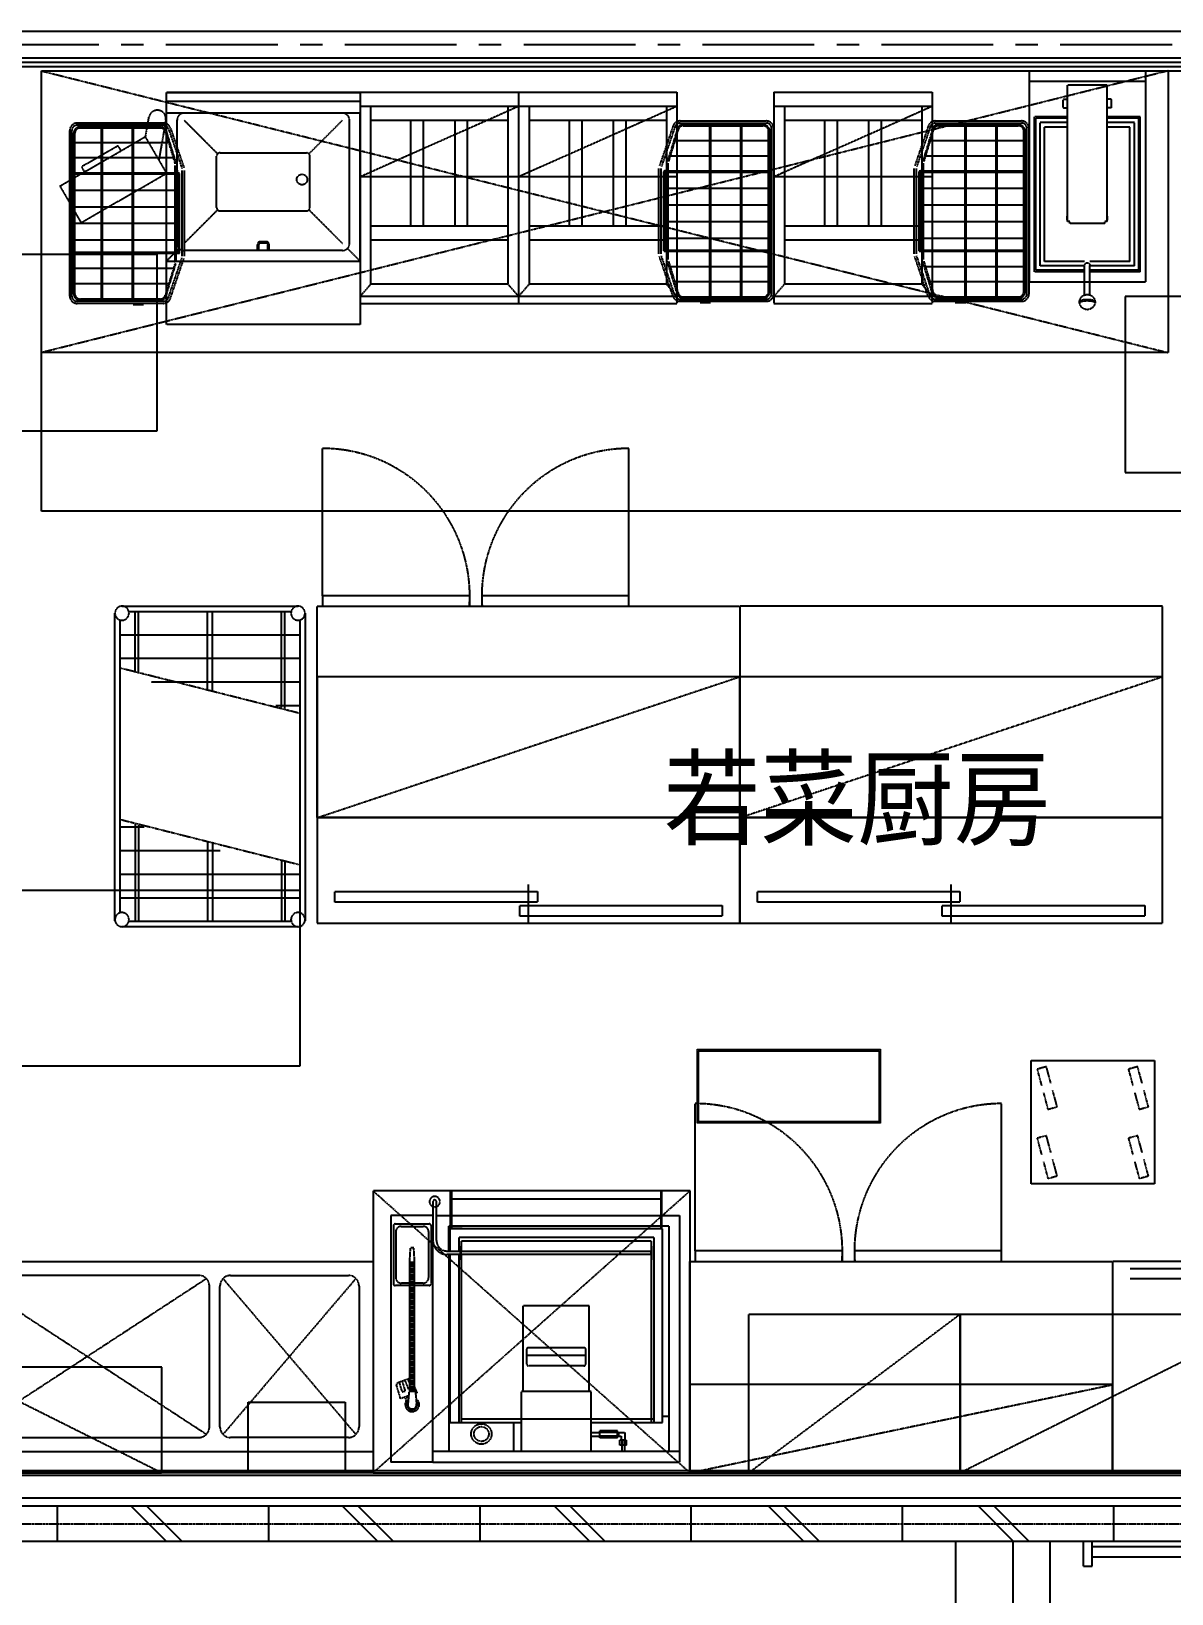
# Model space of a CAD drawing. Header units: millimetres. Extents: x 0 to 181737, y 0 to 59400.
# Drawn here: x 124812 to 128051, y 17376 to 21812 of the extents above; entities that cross this region are included whole.
import ezdxf
from ezdxf.enums import TextEntityAlignment as Align

# ---------------------------------------------------------------- set-up
doc = ezdxf.new("R2010")
doc.units = ezdxf.units.MM
doc.header["$LTSCALE"] = 0.2
for name, pattern in [('CENTER', [50.8, 31.75, -6.35, 6.35, -6.35]), ('HIDDEN', [9.525, 6.35, -3.175]), ('HIDDEN2', [0.1875, 0.125, -0.0625])]:
    doc.linetypes.add(name, pattern=pattern)
for name, color, linetype in [('A_室名', 8, 'Continuous'), ('A_建築', 8, 'Continuous'), ('A_建築（下図）', 8, 'Continuous'), ('A_建築（什器）', 8, 'Continuous'), ('A_建築（軽鉄下地）', 8, 'Continuous'), ('A_通り芯', 8, 'CENTER'), ('冷設', 8, 'HIDDEN')]:
    doc.layers.add(name, color=color, linetype=linetype)
doc.layers.add('A_通芯', color=8, linetype='CENTER', plot=False)
doc.styles.get("Standard").update_dxf_attribs({"font": 'simplex.shx', "width": 0.8, "bigfont": 'extfont2.shx'})

msp = doc.modelspace()

# ---------------------------------------------------------------- linework, layer by layer
at = {"layer": 'A_建築'}
for p, q in [((123745.57, 21725), (130820, 21725)), ((123758.07, 21712.5), (130807.5, 21712.5)), ((129547.5, 17725), (122182.5, 17725))]:
    msp.add_line(p, q, dxfattribs=at)
at = {"layer": 'A_建築', "linetype": 'Continuous', "lineweight": 0}
for points in [[(126702.5, 18922.18), (127223.5, 18922.18), (127223.5, 18712.18), (126702.5, 18712.18)], [(126705.5, 18919.18), (127220.5, 18919.18), (127220.5, 18715.18), (126705.5, 18715.18)], [(126707.5, 18917.18), (127218.5, 18917.18), (127218.5, 18717.18), (126707.5, 18717.18)]]:
    msp.add_lwpolyline(points, close=True, dxfattribs=at)
at = {"layer": 'A_建築（下図）', "color": 8, "linetype": 'Continuous'}
for p, q in [((128652, 17625), (120985.47, 17625)), ((124885.2, 17625), (124885.2, 17525)), ((125095.59, 17625), (125195.59, 17525)), ((125139.91, 17625), (125239.91, 17525)), ((125485.2, 17625), (125485.2, 17525)), ((125695.59, 17625), (125795.59, 17525)), ((125739.91, 17625), (125839.91, 17525)), ((126085.2, 17625), (126085.2, 17525)), ((126297.59, 17625), (126397.59, 17525)), ((126341.91, 17625), (126441.91, 17525)), ((126685.2, 17625), (126685.2, 17525)), ((126905.59, 17625), (127005.59, 17525)), ((126949.91, 17625), (127049.91, 17525)), ((127285.2, 17625), (127285.2, 17525)), ((127501.59, 17625), (127601.59, 17525)), ((127545.91, 17625), (127645.91, 17525)), ((127885.2, 17625), (127885.2, 17525)), ((125477.47, 17525), (120985.47, 17525)), ((128652, 17525), (121008, 17525)), ((128652, 17525), (123935.2, 17525)), ((127437, 15562), (127437, 17525)), ((127705, 15830), (127705, 17525)), ((127800, 17455), (127800, 17525)), ((127825, 17455), (127825, 17525)), ((127825, 17511), (128840, 17511)), ((127825, 17481), (128840, 17481)), ((127800, 17455), (127825, 17455))]:
    msp.add_line(p, q, dxfattribs=at)
at = {"layer": 'A_建築（下図）', "color": 8}
msp.add_line((127600, 15725), (127600, 17525), dxfattribs=at)
at = {"layer": 'A_建築（什器）', "color": 8, "linetype": 'HIDDEN2', "ltscale": 50}
for p, q in [((124574.21, 19374.18), (125574.21, 19374.18)), ((125574.21, 19374.18), (125574.21, 18874.18)), ((125574.21, 18874.18), (124574.21, 18874.18))]:
    msp.add_line(p, q, dxfattribs=at)
at = {"layer": 'A_建築（軽鉄下地）', "color": 8, "ltscale": 50}
for p, q in [((122977.5, 21812.5), (130907.5, 21812.5)), ((123052.5, 21737.5), (130832.5, 21737.5)), ((129560, 17712.5), (122182.5, 17712.5)), ((129625, 17647.5), (122182.5, 17647.5))]:
    msp.add_line(p, q, dxfattribs=at)
at = {"layer": 'A_通り芯', "color": 8, "ltscale": 50}
msp.add_line((122654.05, 21775), (131673.28, 21775), dxfattribs=at)
at = {"layer": 'A_通芯', "color": 8}
msp.add_lwpolyline([(106118.42, 17575), (161724.97, 17575)], dxfattribs=at)
at = {"layer": '冷設', "color": 8, "linetype": 'HIDDEN2', "ltscale": 50}
for p, q in [((124840.5, 21700), (128040.5, 21700)), ((124840.5, 20900), (124840.5, 21700)), ((128040.5, 21700), (124840.5, 20900)), ((124840.5, 21700), (128040.5, 20900)), ((124840.5, 20450), (124840.5, 21700)), ((124840.5, 21700), (128190.5, 21700)), ((127645.5, 21700), (127645.5, 21100)), ((127645.5, 21700), (127976, 21700)), ((127976, 21700), (127976, 21100)), ((128040.5, 21700), (128040.5, 20900)), ((127976, 21670), (127645.5, 21670)), ((127867, 21659.18), (127754.5, 21659.18)), ((127754.5, 21272.7), (127754.5, 21659.18)), ((127867, 21272.7), (127867, 21659.18)), ((125195.5, 21639), (125745.5, 21639)), ((125195.5, 20980), (125195.5, 21639)), ((125745.5, 21613.17), (125195.5, 21613.17)), ((125196.5, 21640), (125745.5, 21640)), ((125745.5, 21640), (126195.5, 21640)), ((125745.5, 21640), (125745.5, 21040)), ((125745.5, 21639), (125745.5, 20980)), ((126195.5, 21640), (126195.5, 21040)), ((126195.5, 21640), (126645.5, 21640)), ((126195.5, 21640), (126195.5, 21040)), ((126645.5, 21640), (126645.5, 21040)), ((126920.5, 21640), (127370.5, 21640)), ((126920.5, 21640), (126920.5, 21040)), ((127370.5, 21640), (127370.5, 21040)), ((127743.25, 21619.63), (127742, 21618.38)), ((127742, 21595.88), (127742, 21618.38)), ((127743.25, 21619.63), (127754.5, 21619.63)), ((127878.25, 21619.63), (127867, 21619.63)), ((127878.25, 21619.63), (127879.5, 21618.38)), ((127879.5, 21595.88), (127879.5, 21618.38)), ((125135.97, 21512.1), (125145.87, 21568.22)), ((125193.73, 21559.78), (125173.78, 21446.63)), ((125745.5, 21580), (125196.5, 21580)), ((125225.5, 21210), (125225.5, 21560)), ((125245.5, 21560), (125340.93, 21464.57)), ((125600.07, 21464.57), (125695.5, 21560)), ((125715.5, 21210), (125715.5, 21560)), ((125745.5, 21600), (126195.5, 21600)), ((125745.5, 21400), (126195.5, 21600)), ((125745.5, 21160), (125745.5, 21580)), ((125775.5, 21600), (125775.5, 21094)), ((125775.5, 21560), (126165.5, 21560)), ((125890.05, 21260), (125890.05, 21560)), ((125925.95, 21260), (125925.95, 21560)), ((126015.05, 21260), (126015.05, 21560)), ((126050.95, 21260), (126050.95, 21560)), ((126165.5, 21600), (126165.5, 21094)), ((126195.5, 21600), (126645.5, 21600)), ((126195.5, 21400), (126645.5, 21600)), ((126225.5, 21600), (126225.5, 21094)), ((126225.5, 21560), (126615.5, 21560)), ((126340.05, 21260), (126340.05, 21560)), ((126375.95, 21260), (126375.95, 21560)), ((126465.05, 21260), (126465.05, 21560)), ((126500.95, 21260), (126500.95, 21560)), ((126615.5, 21600), (126615.5, 21094)), ((126920.5, 21600), (127370.5, 21600)), ((126920.5, 21400), (127370.5, 21600)), ((126950.5, 21600), (126950.5, 21094)), ((126950.5, 21560), (127340.5, 21560)), ((127065.05, 21260), (127065.05, 21560)), ((127100.95, 21260), (127100.95, 21560)), ((127190.05, 21260), (127190.05, 21560)), ((127225.95, 21260), (127225.95, 21560)), ((127340.5, 21600), (127340.5, 21094)), ((127754.5, 21569.63), (127660.5, 21569.63)), ((127660.5, 21129.88), (127660.5, 21569.63)), ((127754.5, 21565.63), (127664.5, 21565.63)), ((127664.5, 21133.88), (127664.5, 21565.63)), ((127742, 21595.88), (127743.25, 21594.63)), ((127743.25, 21594.63), (127754.5, 21594.63)), ((127878.25, 21594.63), (127867, 21594.63)), ((127961, 21569.63), (127867, 21569.63)), ((127957, 21565.63), (127867, 21565.63)), ((127879.5, 21595.88), (127878.25, 21594.63)), ((127957, 21133.88), (127957, 21565.63)), ((127961, 21129.88), (127961, 21569.63)), ((124920.74, 21060.79), (124920.74, 21530.79)), ((124926.74, 21060.79), (124926.74, 21530.79)), ((124932.55, 21065.79), (124932.55, 21524.29)), ((124935.55, 21067.29), (124935.55, 21522.79)), ((125186.9, 21551.79), (124941.74, 21551.79)), ((125186.9, 21545.79), (124941.74, 21545.79)), ((125180.01, 21540.79), (124949.05, 21540.79)), ((125177.79, 21537.79), (124950.55, 21537.79)), ((125011.05, 21052.29), (125011.05, 21537.79)), ((125014.05, 21052.29), (125014.05, 21537.79)), ((125099.36, 21052.29), (125099.36, 21537.79)), ((125102.36, 21052.29), (125102.36, 21537.79)), ((125192.14, 21527.15), (125219.86, 21435.98)), ((125194.36, 21530.15), (125222.79, 21436.63)), ((125201.1, 21535.63), (125239.82, 21422.15)), ((125206.78, 21537.57), (125245.49, 21424.09)), ((126634.22, 21543.57), (126595.51, 21430.09)), ((126639.9, 21541.63), (126601.18, 21428.15)), ((126646.64, 21536.15), (126618.21, 21442.63)), ((126648.86, 21533.15), (126621.14, 21441.98)), ((126654.1, 21557.79), (126899.26, 21557.79)), ((126654.1, 21551.79), (126899.26, 21551.79)), ((126660.99, 21546.79), (126891.95, 21546.79)), ((126663.21, 21543.79), (126890.45, 21543.79)), ((126738.64, 21058.29), (126738.64, 21543.79)), ((126741.64, 21058.29), (126741.64, 21543.79)), ((126826.95, 21058.29), (126826.95, 21543.79)), ((126829.95, 21058.29), (126829.95, 21543.79)), ((126905.45, 21073.29), (126905.45, 21528.79)), ((126908.45, 21071.79), (126908.45, 21530.29)), ((126914.26, 21066.79), (126914.26, 21536.79)), ((126920.26, 21066.79), (126920.26, 21536.79)), ((127359.22, 21543.57), (127320.51, 21430.09)), ((127364.9, 21541.63), (127326.18, 21428.15)), ((127371.64, 21536.15), (127343.21, 21442.63)), ((127373.86, 21533.15), (127346.14, 21441.98)), ((127379.1, 21557.79), (127624.26, 21557.79)), ((127379.1, 21551.79), (127624.26, 21551.79)), ((127385.99, 21546.79), (127616.95, 21546.79)), ((127388.21, 21543.79), (127615.45, 21543.79)), ((127463.64, 21058.29), (127463.64, 21543.79)), ((127466.64, 21058.29), (127466.64, 21543.79)), ((127551.95, 21058.29), (127551.95, 21543.79)), ((127554.95, 21058.29), (127554.95, 21543.79)), ((127630.45, 21073.29), (127630.45, 21528.79)), ((127633.45, 21071.79), (127633.45, 21530.29)), ((127639.26, 21066.79), (127639.26, 21536.79)), ((127645.26, 21066.79), (127645.26, 21536.79)), ((127754.5, 21553.13), (127677, 21553.13)), ((127677, 21146.38), (127677, 21553.13)), ((127754.5, 21540.63), (127689.5, 21540.63)), ((127689.5, 21158.88), (127689.5, 21540.63)), ((127944.5, 21553.13), (127867, 21553.13)), ((127932, 21540.63), (127867, 21540.63)), ((127932, 21158.88), (127932, 21540.63)), ((127944.5, 21146.38), (127944.5, 21553.13)), ((124893.01, 21372.93), (125135.5, 21512.93)), ((125204.75, 21495.99), (124932.55, 21495.99)), ((124958.03, 21430.32), (125053.29, 21485.32)), ((125060.12, 21483.49), (125066.22, 21472.93)), ((125135.5, 21512.93), (125195.5, 21409)), ((126636.25, 21501.99), (126908.45, 21501.99)), ((127361.25, 21501.99), (127633.45, 21501.99)), ((125217.88, 21452.79), (124932.55, 21452.79)), ((125220.51, 21158.46), (125220.51, 21431.61)), ((125223.51, 21158.24), (125223.51, 21431.84)), ((125338, 21312.5), (125338, 21457.5)), ((125348, 21467.5), (125593, 21467.5)), ((125603, 21312.5), (125603, 21457.5)), ((126617.49, 21164.24), (126617.49, 21437.84)), ((126620.49, 21164.46), (126620.49, 21437.61)), ((126623.12, 21458.79), (126908.45, 21458.79)), ((127342.49, 21164.24), (127342.49, 21437.84)), ((127345.49, 21164.46), (127345.49, 21437.61)), ((127348.12, 21458.79), (127633.45, 21458.79)), ((125220.51, 21409.79), (124932.55, 21409.79)), ((125220.51, 21406.79), (124932.55, 21406.79)), ((124953.01, 21269), (125195.5, 21409)), ((124956.19, 21423.49), (124962.29, 21412.93)), ((125231.36, 21409.79), (125223.51, 21409.79)), ((125231.36, 21406.79), (125223.51, 21406.79)), ((125232.86, 21396.09), (125223.51, 21396.09)), ((125226.5, 21360.73), (125226.5, 21419.27)), ((125226.5, 21354.73), (125226.5, 21413.27)), ((125229.86, 21184.79), (125229.86, 21406.79)), ((125232.86, 21183.29), (125232.86, 21408.29)), ((125240.62, 21174.27), (125240.62, 21417.3)), ((125246.62, 21174.27), (125246.62, 21417.3)), ((125745.5, 21400), (126195.5, 21400)), ((126195.5, 21400), (126645.5, 21400)), ((126594.38, 21180.27), (126594.38, 21423.3)), ((126600.38, 21180.27), (126600.38, 21423.3)), ((126608.14, 21189.29), (126608.14, 21414.29)), ((126608.14, 21402.09), (126617.49, 21402.09)), ((126609.64, 21415.79), (126617.49, 21415.79)), ((126609.64, 21412.79), (126617.49, 21412.79)), ((126611.14, 21190.79), (126611.14, 21412.79)), ((126614.5, 21360.73), (126614.5, 21419.27)), ((126620.49, 21415.79), (126908.45, 21415.79)), ((126620.49, 21412.79), (126908.45, 21412.79)), ((126920.5, 21400), (127370.5, 21400)), ((127319.38, 21180.27), (127319.38, 21423.3)), ((127325.38, 21180.27), (127325.38, 21423.3)), ((127333.14, 21189.29), (127333.14, 21414.29)), ((127333.14, 21402.09), (127342.49, 21402.09)), ((127334.64, 21415.79), (127342.49, 21415.79)), ((127334.64, 21412.79), (127342.49, 21412.79)), ((127336.14, 21190.79), (127336.14, 21412.79)), ((127339.5, 21360.73), (127339.5, 21419.27)), ((127345.49, 21415.79), (127633.45, 21415.79)), ((127345.49, 21412.79), (127633.45, 21412.79)), ((124893.01, 21372.93), (124953.01, 21269)), ((125220.51, 21360.69), (124932.55, 21360.69)), ((125232.86, 21360.69), (125223.51, 21360.69)), ((126608.14, 21366.69), (126617.49, 21366.69)), ((126620.49, 21366.69), (126908.45, 21366.69)), ((127333.14, 21366.69), (127342.49, 21366.69)), ((127345.49, 21366.69), (127633.45, 21366.69)), ((125220.51, 21313.49), (124932.55, 21313.49)), ((125232.86, 21325.29), (125223.51, 21325.29)), ((125245.5, 21210), (125340.93, 21305.43)), ((125348, 21302.5), (125593, 21302.5)), ((125600.07, 21305.43), (125695.5, 21210)), ((126608.14, 21331.29), (126617.49, 21331.29)), ((126608.14, 21295.89), (126617.49, 21295.89)), ((126620.49, 21319.49), (126908.45, 21319.49)), ((127333.14, 21331.29), (127342.49, 21331.29)), ((127333.14, 21295.89), (127342.49, 21295.89)), ((127345.49, 21319.49), (127633.45, 21319.49)), ((125220.51, 21266.29), (124932.55, 21266.29)), ((125232.86, 21289.89), (125223.51, 21289.89)), ((125232.86, 21254.49), (125223.51, 21254.49)), ((125775.5, 21260), (126165.5, 21260)), ((126225.5, 21260), (126615.5, 21260)), ((126608.14, 21260.49), (126617.49, 21260.49)), ((126620.49, 21272.29), (126908.45, 21272.29)), ((126950.5, 21260), (127340.5, 21260)), ((127333.14, 21260.49), (127342.49, 21260.49)), ((127345.49, 21272.29), (127633.45, 21272.29)), ((127753.25, 21277.13), (127753.25, 21287.13)), ((127753.25, 21277.13), (127754.5, 21275.88)), ((127760.75, 21272.7), (127754.5, 21272.7)), ((127760.75, 21266.45), (127760.75, 21272.7)), ((127860.75, 21266.45), (127760.75, 21266.45)), ((127867, 21272.7), (127860.75, 21272.7)), ((127860.75, 21266.45), (127860.75, 21272.7)), ((127868.25, 21277.13), (127867, 21275.88)), ((127868.25, 21277.13), (127868.25, 21287.13)), ((125220.51, 21219.09), (124932.55, 21219.09)), ((125232.86, 21219.09), (125223.51, 21219.09)), ((125454, 21190), (125454, 21207)), ((125458, 21190), (125458, 21207)), ((125479, 21215), (125462, 21215)), ((125479, 21211), (125462, 21211)), ((125483, 21190), (125483, 21207)), ((125487, 21190), (125487, 21207)), ((125775.5, 21220), (126165.5, 21220)), ((126225.5, 21220), (126615.5, 21220)), ((126608.14, 21225.09), (126617.49, 21225.09)), ((126620.49, 21225.09), (126908.45, 21225.09)), ((126950.5, 21220), (127340.5, 21220)), ((127333.14, 21225.09), (127342.49, 21225.09)), ((127345.49, 21225.09), (127633.45, 21225.09)), ((125169.23, 21178.28), (124769.23, 21178.28)), ((125220.51, 21184.79), (124932.55, 21184.79)), ((125220.51, 21181.79), (124932.55, 21181.79)), ((125169.23, 20678.28), (125169.23, 21178.28)), ((125195.5, 21160), (125231.36, 21195.86)), ((125201.1, 21055.94), (125239.82, 21169.43)), ((125206.78, 21054.01), (125245.49, 21167.49)), ((125231.36, 21184.79), (125223.51, 21184.79)), ((125231.36, 21181.79), (125223.51, 21181.79)), ((125695.5, 21190), (125245.5, 21190)), ((125745.5, 21160), (125709.64, 21195.86)), ((126634.22, 21060.01), (126595.51, 21173.49)), ((126639.9, 21061.94), (126601.18, 21175.43)), ((126609.64, 21190.79), (126617.49, 21190.79)), ((126609.64, 21187.79), (126617.49, 21187.79)), ((126620.49, 21190.79), (126908.45, 21190.79)), ((126620.49, 21187.79), (126908.45, 21187.79)), ((127359.22, 21060.01), (127320.51, 21173.49)), ((127364.9, 21061.94), (127326.18, 21175.43)), ((127334.64, 21190.79), (127342.49, 21190.79)), ((127334.64, 21187.79), (127342.49, 21187.79)), ((127345.49, 21190.79), (127633.45, 21190.79)), ((127345.49, 21187.79), (127633.45, 21187.79)), ((125218.34, 21138.79), (124932.55, 21138.79)), ((125219.86, 21154.1), (125192.14, 21062.92)), ((125194.68, 21060.99), (125222.79, 21153.44)), ((125195.5, 21160), (125745.5, 21160)), ((126646.32, 21066.99), (126618.21, 21159.44)), ((126621.14, 21160.1), (126648.86, 21068.92)), ((126622.66, 21144.79), (126908.45, 21144.79)), ((127371.32, 21066.99), (127343.21, 21159.44)), ((127346.14, 21160.1), (127373.86, 21068.92)), ((127347.66, 21144.79), (127633.45, 21144.79)), ((127803.25, 21129.88), (127660.5, 21129.88)), ((127803.25, 21133.88), (127664.5, 21133.88)), ((127803.25, 21146.38), (127677, 21146.38)), ((127803.25, 21158.88), (127689.5, 21158.88)), ((127803.25, 21147.61), (127803.82, 21150.49)), ((127803.25, 21063.94), (127803.25, 21147.61)), ((127803.82, 21150.49), (127805.44, 21152.92)), ((127805.44, 21152.92), (127807.88, 21154.54)), ((127807.88, 21154.54), (127810.75, 21155.11)), ((127810.75, 21155.11), (127813.61, 21154.54)), ((127813.61, 21154.54), (127816.05, 21152.92)), ((127816.05, 21152.92), (127817.67, 21150.49)), ((127817.67, 21150.49), (127818.25, 21147.61)), ((127932, 21158.88), (127818.25, 21158.88)), ((127818.25, 21063.94), (127818.25, 21147.61)), ((127944.5, 21146.38), (127818.25, 21146.38)), ((127957, 21133.88), (127818.25, 21133.88)), ((127961, 21129.88), (127818.25, 21129.88)), ((125205.2, 21095.59), (124932.55, 21095.59)), ((125775.5, 21094), (125745.5, 21060)), ((126165.5, 21094), (125775.5, 21094)), ((126165.5, 21094), (126195.5, 21060)), ((126225.5, 21094), (126195.5, 21060)), ((126615.5, 21094), (126225.5, 21094)), ((126615.5, 21094), (126645.5, 21060)), ((126635.8, 21101.59), (126908.45, 21101.59)), ((126950.5, 21094), (126920.5, 21060)), ((127340.5, 21094), (126950.5, 21094)), ((127340.5, 21094), (127370.5, 21060)), ((127360.8, 21101.59), (127633.45, 21101.59)), ((127976, 21100), (127645.5, 21100)), ((127976, 21100), (127813.12, 21100)), ((125186.9, 21045.79), (124941.74, 21045.79)), ((125186.9, 21039.79), (124941.74, 21039.79)), ((125178.9, 21049.29), (124949.05, 21049.29)), ((125177.79, 21052.29), (124950.55, 21052.29)), ((125130, 21036), (125100, 21036)), ((125745.5, 21060), (126195.5, 21060)), ((125745.5, 21040), (126195.5, 21040)), ((126195.5, 21060), (126645.5, 21060)), ((126195.5, 21040), (126645.5, 21040)), ((126654.1, 21051.79), (126899.26, 21051.79)), ((126654.1, 21045.79), (126899.26, 21045.79)), ((126662.1, 21055.29), (126891.95, 21055.29)), ((126663.21, 21058.29), (126890.45, 21058.29)), ((126711, 21042), (126741, 21042)), ((126920.5, 21060), (127370.5, 21060)), ((126920.5, 21040), (127370.5, 21040)), ((127379.1, 21051.79), (127624.26, 21051.79)), ((127379.1, 21045.79), (127624.26, 21045.79)), ((127387.1, 21055.29), (127616.95, 21055.29)), ((127388.21, 21058.29), (127615.45, 21058.29)), ((127436, 21042), (127466, 21042)), ((127788.25, 21045.48), (127788.4, 21046.15)), ((127788.25, 21041.86), (127788.25, 21045.48)), ((127788.26, 21041.65), (127788.33, 21042.36)), ((127788.53, 21040.93), (127788.26, 21041.65)), ((127788.33, 21042.36), (127788.75, 21043.08)), ((127788.4, 21046.15), (127788.85, 21046.82)), ((127789.14, 21040.23), (127788.53, 21040.93)), ((127788.75, 21043.08), (127789.5, 21043.77)), ((127788.85, 21046.82), (127789.6, 21047.47)), ((127790.67, 21034.99), (127788.89, 21043.23)), ((127789.09, 21047.04), (127789.98, 21050.8)), ((127789.5, 21043.77), (127790.57, 21044.43)), ((127789.6, 21047.47), (127790.64, 21048.09)), ((127789.98, 21050.8), (127791.54, 21054.31)), ((127790.57, 21044.43), (127791.95, 21045.06)), ((127790.64, 21048.09), (127791.95, 21048.68)), ((127795.44, 21028.05), (127790.67, 21034.99)), ((127791.54, 21054.31), (127793.73, 21057.48)), ((127791.95, 21048.68), (127793.51, 21049.22)), ((127791.95, 21045.06), (127793.62, 21045.63)), ((127793.51, 21049.22), (127795.31, 21049.71)), ((127793.62, 21045.63), (127795.55, 21046.15)), ((127793.73, 21057.48), (127796.46, 21060.2)), ((127795.31, 21049.71), (127797.31, 21050.15)), ((127802.48, 21023.43), (127795.44, 21028.05)), ((127795.55, 21046.15), (127797.7, 21046.6)), ((127796.46, 21060.2), (127799.64, 21062.36)), ((127797.31, 21050.15), (127799.5, 21050.52)), ((127797.7, 21046.6), (127800.07, 21046.98)), ((127799.5, 21050.52), (127801.83, 21050.83)), ((127799.64, 21062.36), (127803.16, 21063.92)), ((127800.07, 21046.98), (127802.59, 21047.28)), ((127801.83, 21050.83), (127804.29, 21051.06)), ((127802.59, 21047.28), (127805.24, 21047.5)), ((127803.16, 21063.92), (127806.91, 21064.79)), ((127804.29, 21051.06), (127806.84, 21051.21)), ((127805.24, 21047.5), (127807.97, 21047.63)), ((127806.84, 21051.21), (127809.44, 21051.3)), ((127806.91, 21064.79), (127810.74, 21064.96)), ((127807.97, 21047.63), (127810.75, 21047.68)), ((127809.44, 21051.3), (127812.05, 21051.3)), ((127810.75, 21047.68), (127813.52, 21047.63)), ((127810.76, 21064.96), (127814.58, 21064.79)), ((127812.05, 21051.3), (127814.65, 21051.21)), ((127813.52, 21047.63), (127816.25, 21047.5)), ((127814.58, 21064.79), (127818.33, 21063.91)), ((127814.65, 21051.21), (127817.2, 21051.06)), ((127816.25, 21047.5), (127818.9, 21047.28)), ((127817.2, 21051.06), (127819.66, 21050.83)), ((127818.33, 21063.91), (127821.85, 21062.36)), ((127818.9, 21047.28), (127821.42, 21046.98)), ((127826.05, 21028.05), (127819.01, 21023.43)), ((127819.66, 21050.83), (127822, 21050.52)), ((127821.42, 21046.98), (127823.78, 21046.6)), ((127821.85, 21062.36), (127825.03, 21060.19)), ((127822, 21050.52), (127824.18, 21050.15)), ((127823.78, 21046.6), (127825.95, 21046.15)), ((127824.18, 21050.15), (127826.19, 21049.71)), ((127825.03, 21060.19), (127827.75, 21057.48)), ((127825.95, 21046.15), (127827.88, 21045.63)), ((127830.82, 21034.99), (127826.05, 21028.05)), ((127826.19, 21049.71), (127827.98, 21049.22)), ((127827.75, 21057.48), (127829.94, 21054.31)), ((127827.88, 21045.63), (127829.54, 21045.06)), ((127827.98, 21049.22), (127829.55, 21048.68)), ((127829.54, 21045.06), (127830.92, 21044.43)), ((127829.55, 21048.68), (127830.85, 21048.09)), ((127829.94, 21054.31), (127831.5, 21050.8)), ((127832.61, 21043.23), (127830.82, 21034.99)), ((127830.85, 21048.09), (127831.89, 21047.47)), ((127830.92, 21044.43), (127832, 21043.77)), ((127831.5, 21050.8), (127832.4, 21047.04)), ((127831.89, 21047.47), (127832.64, 21046.82)), ((127832, 21043.77), (127832.75, 21043.08)), ((127832.95, 21040.93), (127832.35, 21040.23)), ((127832.64, 21046.82), (127833.09, 21046.15)), ((127832.75, 21043.08), (127833.16, 21042.36)), ((127833.23, 21041.65), (127832.95, 21040.93)), ((127833.09, 21046.15), (127833.25, 21045.48)), ((127833.16, 21042.36), (127833.23, 21041.65)), ((127833.25, 21041.86), (127833.25, 21045.48)), ((128318.68, 21059.6), (127918.68, 21059.6)), ((127918.68, 21059.6), (127918.68, 20559.6)), ((127810.75, 21021.81), (127802.48, 21023.43)), ((127819.01, 21023.43), (127810.75, 21021.81)), ((125745.5, 20980), (125195.5, 20980)), ((125745.5, 20980), (125195.5, 20980)), ((125745.5, 20980), (125351.13, 20980)), ((128040.5, 20900), (124840.5, 20900)), ((124769.23, 20678.28), (125169.23, 20678.28)), ((125639, 20210, -800), (125639, 20628, -800)), ((126509, 20210, -800), (126509, 20628, -800)), ((127918.68, 20559.6), (128318.68, 20559.6)), ((128190.5, 20450), (124840.5, 20450)), ((126057, 20210, -800), (125639, 20210, -800)), ((125639, 20210, -800), (125639, 20180, -800)), ((126057, 20180, -800), (126057, 20210, -800)), ((126509, 20210, -800), (126091, 20210, -800)), ((126091, 20210, -800), (126091, 20180, -800)), ((126509, 20180, -800), (126509, 20210, -800)), ((125049.2, 19287.29), (125049.2, 20160.29)), ((125064.2, 19309.65), (125064.2, 20140.92)), ((125069.2, 20180.29), (125569.2, 20180.29)), ((125088.57, 20165.29), (125549.84, 20165.29)), ((125106.35, 19992.57), (125106.35, 20165.29)), ((125116.35, 19989.55), (125116.35, 20165.29)), ((125311.7, 19943.29), (125311.7, 20165.29)), ((125326.7, 19938.76), (125326.7, 20165.29)), ((125522.05, 19892.49), (125522.05, 20165.29)), ((125532.05, 19889.47), (125532.05, 20165.29)), ((125574.2, 20140.92), (125574.2, 19309.65)), ((125589.2, 20160.29), (125589.2, 19287.29)), ((128024, 20180), (126824, 20180)), ((126824, 20180), (126824, 19580)), ((128024, 19580), (128024, 20180)), ((125574.2, 20098.29), (125064.2, 20098.29)), ((125574.2, 20031.29), (125064.2, 20031.29)), ((125064.2, 20005.29), (125574.2, 19876.75)), ((125574.2, 19964.29), (125152.09, 19964.29)), ((126824, 19980), (125624, 19980)), ((125624, 19980), (125624, 19580)), ((125624, 19580), (126824, 19980)), ((126824, 19580), (126824, 19980)), ((128024, 19980), (126824, 19980)), ((126824, 19980), (126824, 19580)), ((126824, 19580), (128024, 19980)), ((128024, 19580), (128024, 19980)), ((125574.2, 19897.29), (125506.15, 19897.29)), ((125574.2, 19445.29), (125064.2, 19573.82)), ((125624, 19580), (126824, 19580)), ((126824, 19580, -4000), (125624, 19580, -4000)), ((125624, 19580, -4000), (125624, 19280, -4000)), ((126824, 19580), (128024, 19580)), ((126824, 19580), (128024, 19580)), ((128024, 19580, -4000), (126824, 19580, -4000)), ((126824, 19580, -4000), (126824, 19280, -4000)), ((126824, 19280, -4000), (126824, 19580, -4000)), ((128024, 19280, -4000), (128024, 19580, -4000)), ((125064.2, 19553.29), (125132.26, 19553.29)), ((125106.35, 19561.11), (125106.35, 19285.29)), ((125116.35, 19558.09), (125116.35, 19285.29)), ((125064.2, 19486.29), (125348.32, 19486.29)), ((125311.7, 19511.82), (125311.7, 19285.29)), ((125326.7, 19507.29), (125326.7, 19285.29)), ((125522.05, 19461.02), (125522.05, 19285.29)), ((125532.05, 19458.01), (125532.05, 19285.29)), ((125064.2, 19419.29), (125574.2, 19419.29)), ((126224, 19280, -3961), (126224, 19390, -3961)), ((127424, 19280, -3961), (127424, 19390, -3961)), ((125064.2, 19352.29), (125574.2, 19352.29)), ((125674, 19370, -3961), (126249, 19370, -3961)), ((125674, 19340, -3961), (125674, 19370, -3961)), ((126249, 19370, -3961), (126249, 19340, -3961)), ((126874, 19370, -3961), (127449, 19370, -3961)), ((126874, 19340, -3961), (126874, 19370, -3961)), ((127449, 19370, -3961), (127449, 19340, -3961)), ((126249, 19340, -3961), (125674, 19340, -3961)), ((126199, 19330, -3961), (126774, 19330, -3961)), ((126199, 19300, -3961), (126199, 19330, -3961)), ((126774, 19300, -3961), (126199, 19300, -3961)), ((126774, 19330, -3961), (126774, 19300, -3961)), ((127449, 19340, -3961), (126874, 19340, -3961)), ((127399, 19330, -3961), (127974, 19330, -3961)), ((127399, 19300, -3961), (127399, 19330, -3961)), ((127974, 19300, -3961), (127399, 19300, -3961)), ((127974, 19330, -3961), (127974, 19300, -3961)), ((125569.2, 19270.29), (125069.2, 19270.29)), ((125549.84, 19285.29), (125088.57, 19285.29)), ((125624, 19280, -4000), (126824, 19280, -4000)), ((126824, 19280, -4000), (128024, 19280, -4000)), ((127651.55, 18540.2), (127651.55, 18890.2)), ((127651.55, 18890.2), (128001.55, 18890.2)), ((127694.73, 18872.78), (127668.19, 18865.67)), ((127668.19, 18865.67), (127680.82, 18818.55)), ((127707.35, 18825.66), (127694.73, 18872.78)), ((127953.98, 18872.78), (127927.45, 18865.67)), ((127927.45, 18865.67), (127940.07, 18818.55)), ((127966.61, 18825.66), (127953.98, 18872.78)), ((128001.55, 18890.2), (128001.55, 18540.2)), ((126697.31, 18350, -800), (126697.31, 18768, -800)), ((127567.31, 18350, -800), (127567.31, 18768, -800)), ((127686.08, 18798.9), (127698.71, 18751.79)), ((127725.24, 18758.9), (127712.62, 18806.01)), ((127945.34, 18798.9), (127957.96, 18751.79)), ((127984.5, 18758.9), (127971.87, 18806.01)), ((127698.71, 18751.79), (127725.24, 18758.9)), ((127957.96, 18751.79), (127984.5, 18758.9)), ((127694.73, 18676.67), (127668.19, 18669.56)), ((127707.35, 18629.56), (127694.73, 18676.67)), ((127953.98, 18676.67), (127927.45, 18669.56)), ((127966.61, 18629.56), (127953.98, 18676.67)), ((127668.19, 18669.56), (127680.82, 18622.45)), ((127927.45, 18669.56), (127940.07, 18622.45)), ((127686.08, 18602.79), (127698.71, 18555.68)), ((127725.24, 18562.79), (127712.62, 18609.9)), ((127945.34, 18602.79), (127957.96, 18555.68)), ((127984.5, 18562.79), (127971.87, 18609.9)), ((127698.71, 18555.68), (127725.24, 18562.79)), ((127957.96, 18555.68), (127984.5, 18562.79)), ((126682.5, 18520), (125782.5, 18520)), ((125782.5, 18520), (125782.5, 17720)), ((125782.5, 18520), (126682.31, 17720)), ((126682.5, 18520), (125782.5, 17720)), ((126002.46, 18412.42), (126002.46, 18519.92)), ((126005.46, 18519.92), (126005.46, 18412.42)), ((126599.46, 18519.92), (126005.46, 18519.92)), ((126602.46, 18519.92), (126599.46, 18519.92)), ((126599.46, 18519.92), (126599.46, 18412.42)), ((126602.46, 18412.42), (126602.46, 18519.92)), ((126682.5, 17720), (126682.5, 18520)), ((128001.55, 18540.2), (127651.55, 18540.2)), ((128001.55, 18540.2), (128001.55, 18540.2)), ((125952.46, 18489.42), (125952.46, 18475.27)), ((125952.46, 18475.27), (125952.46, 18469.42)), ((125952.46, 18469.42), (125952.46, 18379.42)), ((125962.46, 18469.42), (125962.46, 18489.42)), ((125962.46, 18379.42), (125962.46, 18469.42)), ((126005.46, 18497.92), (126599.46, 18497.92)), ((125832.46, 18449.92), (125832.46, 17749.92)), ((125952.46, 18449.92), (125832.46, 18449.92)), ((125839.96, 18421.42), (125839.96, 18256.42)), ((125844.96, 18426.42), (125941.96, 18426.42)), ((125861.96, 18419.42), (125924.96, 18419.42)), ((125946.96, 18421.42), (125946.96, 18256.42)), ((125962.46, 18449.92), (126002.46, 18449.92)), ((126002.46, 18419.92), (125997.46, 18419.92)), ((125997.46, 18349.42), (125997.46, 18419.92)), ((126604.46, 18412.42), (126000.46, 18412.42)), ((126000.46, 18412.42), (126000.46, 18349.42)), ((126005.46, 18449.92), (126599.46, 18449.92)), ((126599.46, 18419.92), (126005.46, 18419.92)), ((126035.46, 18412.92), (126005.46, 18412.92)), ((126035.46, 18412.42), (126035.46, 18412.92)), ((126569.46, 18412.42), (126569.46, 18412.92)), ((126569.46, 18412.92), (126599.46, 18412.92)), ((126602.46, 18449.92), (126652.46, 18449.92)), ((126622.46, 18419.92), (126602.46, 18419.92)), ((126604.46, 17862.42), (126604.46, 18412.42)), ((126622.46, 18419.92), (126622.46, 17779.92)), ((126652.46, 18449.92), (126652.46, 17749.92)), ((125846.96, 18404.42), (125846.96, 18273.42)), ((125939.96, 18404.42), (125939.96, 18273.42)), ((125952.46, 17749.92), (125952.46, 18379.42)), ((126579.46, 18387.42), (126025.46, 18387.42)), ((126025.46, 18387.42), (126025.46, 18349.42)), ((126572.46, 18377.42), (126032.46, 18377.42)), ((126032.46, 18377.42), (126032.46, 18349.42)), ((126572.46, 18377.42), (126572.46, 17862.42)), ((126579.46, 18387.42), (126579.46, 17862.42)), ((125886.46, 18317.14), (125888.75, 18358.72)), ((125898.18, 18358.72), (125888.75, 18358.72)), ((125900.46, 18317.14), (125898.18, 18358.72)), ((125992.46, 18349.42), (126030.96, 18349.42)), ((126030.96, 18339.42), (125992.46, 18339.42)), ((125997.46, 18339.42), (125997.46, 17779.92)), ((126000.46, 18339.42), (126000.46, 17862.42)), ((126025.46, 18339.42), (126025.46, 17862.42)), ((126030.96, 18324.42), (126030.96, 18364.42)), ((126030.96, 18364.42), (126032.46, 18364.42)), ((126030.96, 18324.42), (126032.46, 18324.42)), ((126032.46, 18339.42), (126032.46, 18349.42)), ((126032.46, 18349.42), (126039.52, 18349.42)), ((126032.46, 18339.42), (126032.46, 17862.42)), ((126039.52, 18339.42), (126032.46, 18339.42)), ((126036.96, 18349.42), (126572.46, 18349.42)), ((126572.46, 18339.42), (126036.96, 18339.42)), ((126573.96, 18364.42), (126572.46, 18364.42)), ((126572.46, 18339.42), (126572.46, 18349.42)), ((126573.96, 18324.42), (126572.46, 18324.42)), ((126573.96, 18324.42), (126573.96, 18364.42)), ((127115.31, 18350, -800), (126697.31, 18350, -800)), ((126697.31, 18350, -800), (126697.31, 18320, -800)), ((127115.31, 18320, -800), (127115.31, 18350, -800)), ((127567.31, 18350, -800), (127149.31, 18350, -800)), ((127149.31, 18350, -800), (127149.31, 18320, -800)), ((127567.31, 18320, -800), (127567.31, 18350, -800)), ((124582.5, 18320), (125782.5, 18320)), ((125287.5, 18280), (124652.5, 18280)), ((125377.5, 18280), (125712.5, 18280)), ((125782.5, 18320), (125782.5, 17720)), ((125886.46, 17950.92), (125886.46, 18317.14)), ((125900.46, 18317.14), (125886.46, 18317.14)), ((125900.46, 18311.14), (125886.46, 18311.14)), ((125900.46, 18305.14), (125886.46, 18305.14)), ((125900.46, 18299.14), (125886.46, 18299.14)), ((125900.46, 18293.14), (125886.46, 18293.14)), ((125900.46, 18287.14), (125886.46, 18287.14)), ((125900.46, 18281.14), (125886.46, 18281.14)), ((125900.46, 17950.92), (125900.46, 18317.14)), ((129082.31, 18320, -4000), (127882.31, 18320, -4000)), ((127882.31, 18320, -4000), (127882.31, 17720, -4000)), ((127932.31, 18300, -3961), (128507.31, 18300, -3961)), ((125308.72, 17828.79), (124631.29, 18271.21)), ((124631.29, 17828.79), (125308.72, 18271.21)), ((125317.5, 17850), (125317.5, 18250)), ((125347.5, 17850), (125347.5, 18250)), ((125356.29, 17828.79), (125733.72, 18271.21)), ((125733.72, 17828.79), (125356.29, 18271.21)), ((125742.5, 18250), (125742.5, 17850)), ((125886.46, 18251.42), (125844.96, 18251.42)), ((125886.46, 18258.42), (125861.96, 18258.42)), ((125900.46, 18275.14), (125886.46, 18275.14)), ((125900.46, 18269.14), (125886.46, 18269.14)), ((125900.46, 18263.14), (125886.46, 18263.14)), ((125900.46, 18257.14), (125886.46, 18257.14)), ((125900.46, 18251.14), (125886.46, 18251.14)), ((125900.46, 18245.14), (125886.46, 18245.14)), ((125900.46, 18239.14), (125886.46, 18239.14)), ((125900.46, 18233.14), (125886.46, 18233.14)), ((125924.96, 18258.42), (125900.46, 18258.42)), ((125941.96, 18251.42), (125900.46, 18251.42)), ((128507.31, 18270, -3961), (127932.31, 18270, -3961)), ((125900.46, 18227.14), (125886.46, 18227.14)), ((125900.46, 18221.14), (125886.46, 18221.14)), ((125900.46, 18215.14), (125886.46, 18215.14)), ((125900.46, 18209.14), (125886.46, 18209.14)), ((125900.46, 18203.14), (125886.46, 18203.14)), ((125900.46, 18197.14), (125886.46, 18197.14)), ((125900.46, 18191.14), (125886.46, 18191.14)), ((126396.46, 18194.05), (126208.46, 18194.05)), ((126208.46, 17950.34), (126208.46, 18194.05)), ((126396.46, 17950.34), (126396.46, 18194.05)), ((125900.46, 18185.14), (125886.46, 18185.14)), ((125900.46, 18179.14), (125886.46, 18179.14)), ((125900.46, 18173.14), (125886.46, 18173.14)), ((125900.46, 18167.14), (125886.46, 18167.14)), ((125900.46, 18161.14), (125886.46, 18161.14)), ((125900.46, 18155.14), (125886.46, 18155.14)), ((125900.46, 18149.14), (125886.46, 18149.14)), ((126849.3, 17720), (126849.3, 18170)), ((126849.3, 18170), (127449.3, 18170)), ((126849.3, 17720), (127449.3, 18170)), ((127449.3, 17720), (127449.3, 18170)), ((127449.3, 18170), (128349.3, 18170)), ((127449.3, 18170), (127449.3, 17720)), ((127449.3, 17720), (128349.3, 18170)), ((125900.46, 18143.14), (125886.46, 18143.14)), ((125900.46, 18137.14), (125886.46, 18137.14)), ((125900.46, 18131.14), (125886.46, 18131.14)), ((125900.46, 18125.14), (125886.46, 18125.14)), ((125900.46, 18119.14), (125886.46, 18119.14)), ((125900.46, 18113.14), (125886.46, 18113.14)), ((125900.46, 18107.14), (125886.46, 18107.14)), ((125900.46, 18101.14), (125886.46, 18101.14)), ((125900.46, 18095.14), (125886.46, 18095.14)), ((125900.46, 18089.14), (125886.46, 18089.14)), ((125900.46, 18083.14), (125886.46, 18083.14)), ((125900.46, 18077.14), (125886.46, 18077.14)), ((125900.46, 18071.14), (125886.46, 18071.14)), ((125900.46, 18065.14), (125886.46, 18065.14)), ((125900.46, 18059.14), (125886.46, 18059.14)), ((126218.71, 18028.25), (126218.71, 18071.9)), ((126383.21, 18074.9), (126221.71, 18074.9)), ((126386.21, 18028.25), (126386.21, 18071.9)), ((124582.5, 18020), (125182.5, 17720)), ((125182.5, 18020), (124582.5, 18020)), ((125182.5, 17720), (125182.5, 18020)), ((125900.46, 18053.14), (125886.46, 18053.14)), ((125900.46, 18047.14), (125886.46, 18047.14)), ((125900.46, 18041.14), (125886.46, 18041.14)), ((125900.46, 18035.14), (125886.46, 18035.14)), ((125900.46, 18029.14), (125886.46, 18029.14)), ((125900.46, 18023.14), (125886.46, 18023.14)), ((125900.46, 18017.14), (125886.46, 18017.14)), ((125900.46, 18011.14), (125886.46, 18011.14)), ((126386.21, 18052.85), (126218.71, 18052.85)), ((126381.21, 18023.25), (126223.71, 18023.25)), ((125860.64, 17930.2), (125848.97, 17968.81)), ((125885.44, 17987.12), (125852.04, 17974.96)), ((125864.88, 17951.18), (125857.13, 17976.81)), ((125873.66, 17953.78), (125865.75, 17979.95)), ((125883.66, 17957.67), (125872.99, 17982.58)), ((125886.46, 17973.97), (125881.45, 17985.66)), ((125900.46, 18005.14), (125886.46, 18005.14)), ((125900.46, 17999.14), (125886.46, 17999.14)), ((125900.46, 17993.14), (125886.46, 17993.14)), ((125900.46, 17987.14), (125886.46, 17987.14)), ((125900.46, 17981.14), (125886.46, 17981.14)), ((125900.46, 17975.14), (125886.46, 17975.14)), ((125900.46, 17969.14), (125886.46, 17969.14)), ((127882.31, 17970), (126682.31, 17970)), ((126682.31, 17970), (126682.31, 17720)), ((126682.31, 17720), (127882.31, 17970)), ((127882.31, 17720), (127882.31, 17970)), ((125883.31, 17938.45), (125860.64, 17930.2)), ((125872.3, 17951.29), (125867.35, 17949.84)), ((125873.5, 17931.72), (125883, 17935.17)), ((125873.5, 17931.72), (125876.24, 17924.2)), ((125876.24, 17924.2), (125882.18, 17926.36)), ((125877.65, 17924.71), (125879.64, 17919.24)), ((125879.53, 17937.08), (125880.55, 17934.28)), ((125884.46, 17950.79), (125880.96, 17913.42)), ((125902.46, 17950.92), (125884.46, 17950.92)), ((125900.46, 17963.14), (125886.46, 17963.14)), ((125900.46, 17957.14), (125886.46, 17957.14)), ((125900.46, 17951.14), (125886.46, 17951.14)), ((125907.63, 17947.3), (125900.46, 17964.03)), ((125902.46, 17950.79), (125905.96, 17913.42)), ((125907.63, 17947.3), (125902.95, 17945.6)), ((126203.46, 17779.92), (126203.46, 17950.34)), ((126401.46, 17950.34), (126203.46, 17950.34)), ((126401.46, 17779.92), (126401.46, 17950.34)), ((125427.79, 17720), (125427.79, 17920)), ((125427.79, 17920), (125702.79, 17920)), ((125702.79, 17920), (125702.79, 17720)), ((126000.46, 17879.92), (125997.46, 17879.92)), ((126622.46, 17879.92), (126604.46, 17879.92)), ((126000.46, 17862.42), (126203.46, 17862.42)), ((126579.46, 17872.42), (126032.46, 17872.42)), ((126182.46, 17779.92), (126182.46, 17862.42)), ((126401.46, 17862.42), (126521.56, 17862.42)), ((126401.46, 17833.92), (126426.46, 17833.92)), ((126426.46, 17819.1), (126426.46, 17838.73)), ((126476.46, 17838.73), (126426.46, 17838.73)), ((126476.46, 17833.82), (126426.46, 17833.82)), ((126476.46, 17819.47), (126476.46, 17838.84)), ((126476.46, 17819.1), (126476.46, 17838.73)), ((126480.46, 17833.77), (126476.46, 17833.57)), ((126479.46, 17833.72), (126479.46, 17824.12)), ((126480.46, 17823.92), (126480.46, 17833.92)), ((126480.46, 17833.92), (126497.46, 17833.92)), ((126497.46, 17833.92), (126497.46, 17812.92)), ((126505.46, 17862.42), (126604.46, 17862.42)), ((124652.5, 17820), (125287.5, 17820)), ((125712.5, 17820), (125377.5, 17820)), ((126401.46, 17823.92), (126426.46, 17823.92)), ((126476.46, 17824.01), (126426.46, 17824.01)), ((126476.46, 17819.1), (126426.46, 17819.1)), ((126479.46, 17832.71), (126476.46, 17832.56)), ((126479.46, 17825.12), (126476.46, 17825.27)), ((126480.46, 17824.07), (126476.46, 17824.27)), ((126480.46, 17823.92), (126487.46, 17823.92)), ((126483.23, 17812.92), (126501.7, 17812.92)), ((126483.23, 17797.92), (126483.23, 17812.92)), ((126501.7, 17797.92), (126483.23, 17797.92)), ((126487.46, 17812.92), (126487.46, 17823.92)), ((126488.46, 17797.92), (126488.46, 17779.92)), ((126489, 17812.92), (126489, 17797.92)), ((126495.93, 17812.92), (126495.93, 17797.92)), ((126496.46, 17797.92), (126496.46, 17779.92)), ((126501.7, 17797.92), (126501.7, 17812.92)), ((124582.5, 17780), (125782.5, 17780)), ((125952.46, 17749.92), (125832.46, 17749.92)), ((126652.46, 17779.92), (125952.46, 17779.92)), ((125952.46, 17749.92), (126652.46, 17749.92)), ((124582.5, 17720), (125182.5, 17720)), ((125782.5, 17720), (124582.5, 17720)), ((125702.79, 17720), (125427.79, 17720)), ((125782.5, 17720), (126682.5, 17720)), ((126682.31, 17720), (127882.31, 17720)), ((127449.3, 17720), (126849.3, 17720)), ((128349.3, 17720), (127449.3, 17720)), ((127882.31, 17720, -4000), (129082.31, 17720, -4000))]:
    msp.add_line(p, q, dxfattribs=at)
for centre, radius in [((125580.5, 21391.5), 15), ((126089.96, 17829.92), 29), ((126089.96, 17829.92), 21)]:
    msp.add_circle(centre, radius, dxfattribs=at)
for centre, radius, start, end in [((125169.8, 21564), 24.3, 350.00001, 170), ((125245.5, 21560), 20, 90, 180), ((125695.5, 21560), 20, 0, 90), ((124941.74, 21530.79), 21, 90, 180), ((124941.74, 21530.79), 15, 90, 180), ((124949.05, 21524.29), 16.5, 90, 180), ((124950.55, 21522.79), 15, 90.00001, 179.99999), ((125177.79, 21522.79), 15, 16.91097, 90), ((125180.01, 21525.79), 15, 16.91097, 90), ((125186.9, 21530.79), 21, 18.8389, 90), ((125186.9, 21530.79), 15, 18.8389, 90), ((126654.1, 21536.79), 21, 90, 161.1611), ((126654.1, 21536.79), 15, 90, 161.1611), ((126660.99, 21531.79), 15, 90, 163.08903), ((126663.21, 21528.79), 15, 90, 163.08903), ((126890.45, 21528.79), 15, 0.00001, 89.99999), ((126891.95, 21530.29), 16.5, 0, 90), ((126899.26, 21536.79), 21, 0, 90), ((126899.26, 21536.79), 15, 0, 90), ((127379.1, 21536.79), 21, 90, 161.1611), ((127379.1, 21536.79), 15, 90, 161.1611), ((127385.99, 21531.79), 15, 90, 163.08903), ((127388.21, 21528.79), 15, 90, 163.08903), ((127615.45, 21528.79), 15, 0.00001, 89.99999), ((127616.95, 21530.29), 16.5, 0, 90), ((127624.26, 21536.79), 21, 0, 90), ((127624.26, 21536.79), 15, 0, 90), ((125055.79, 21480.99), 5, 30, 120), ((124960.53, 21425.99), 5, 120, 210), ((125348, 21457.5), 10, 90, 180), ((125593, 21457.5), 10, 0, 90), ((125224.5, 21413.27), 2, 359.99998, 60), ((125231.36, 21408.29), 1.5, 270, 90), ((126609.64, 21414.29), 1.5, 90, 270), ((126616.5, 21419.27), 2, 120, 180.00002), ((127334.64, 21414.29), 1.5, 90, 270), ((127341.5, 21419.27), 2, 120, 180.00002), ((125224.5, 21354.73), 2, 300, 359.99998), ((126616.5, 21360.73), 2, 180.00002, 240), ((127341.5, 21360.73), 2, 180.00002, 240), ((125348, 21312.5), 10, 180, 270), ((125593, 21312.5), 10, 270, 0.00001), ((125245.5, 21210), 20, 180, 270), ((125462, 21207), 8, 90, 180), ((125462, 21207), 4, 90, 180), ((125479, 21207), 8, 359.99998, 89.99999), ((125479, 21207), 4, 359.99998, 89.99999), ((125695.5, 21210), 20, 270, 0.00001), ((125231.36, 21183.29), 1.5, 270, 90), ((126609.64, 21189.29), 1.5, 90, 270), ((127334.64, 21189.29), 1.5, 90, 270), ((126890.45, 21073.29), 15, 270, 0.00001), ((126891.95, 21071.79), 16.5, 270, 0.00001), ((127615.45, 21073.29), 15, 270, 0.00001), ((127616.95, 21071.79), 16.5, 270, 0.00001), ((124941.74, 21060.79), 21, 179.99999, 270), ((124941.74, 21060.79), 15, 179.99999, 270), ((124949.05, 21065.79), 16.5, 179.99999, 270), ((124950.55, 21067.29), 15, 179.99999, 270), ((125177.79, 21067.29), 15, 270, 343.08903), ((125178.9, 21065.79), 16.5, 270, 343.08903), ((125186.9, 21060.79), 15, 270, 341.1611), ((125186.9, 21060.79), 21, 270, 341.1611), ((126654.1, 21066.79), 21, 198.8389, 270), ((126654.1, 21066.79), 15, 198.8389, 270), ((126662.1, 21071.79), 16.5, 196.91097, 270), ((126663.21, 21073.29), 15, 196.91097, 270), ((126899.26, 21066.79), 21, 270, 0.00001), ((126899.26, 21066.79), 15, 270, 0.00001), ((127379.1, 21066.79), 21, 198.8389, 270), ((127379.1, 21066.79), 15, 198.8389, 270), ((127387.1, 21071.79), 16.5, 196.91097, 270), ((127388.21, 21073.29), 15, 196.91097, 270), ((127624.26, 21066.79), 21, 270, 0.00001), ((127624.26, 21066.79), 15, 270, 0.00001), ((125639, 20210, -800), 418, 355.88432, 90), ((126509, 20210, -800), 418, 90, 184.11568), ((125069.2, 20160.29, 10), 20, 180, 90), ((125069.2, 20160.29, 10), 20, 90, 180), ((125569.2, 20160.29, 10), 20, 90, 0), ((125569.2, 20160.29, 10), 20, 0, 90), ((125069.2, 19290.29, 10), 20, 270, 180), ((125569.2, 19290.29, 10), 20, 0, 270), ((125069.2, 19290.29, 10), 20, 180, 270), ((125569.2, 19290.29, 10), 20, 270, 0), ((126697.31, 18350, -800), 418, 355.88432, 90), ((127567.31, 18350, -800), 418, 90, 184.11568), ((125957.46, 18489.42), 15, 289.47122, 250.52878), ((125957.46, 18489.42), 5, 0, 180), ((125957.46, 18469.42), 5, 0, 180), ((125844.96, 18421.42), 5, 90, 180), ((125861.96, 18404.42), 15, 90, 180), ((125924.96, 18404.42), 15, 0, 90), ((125941.96, 18421.42), 5, 0, 90), ((125992.46, 18379.42), 40, 180, 270), ((125992.46, 18379.42), 30, 180, 270), ((125287.5, 18250), 30, 0, 90), ((125377.5, 18250), 30, 90, 180), ((125712.5, 18250), 30, 0, 90), ((125844.96, 18256.42), 5, 180, 270), ((125861.96, 18273.42), 15, 180, 270), ((125924.96, 18273.42), 15, 270, 0), ((125941.96, 18256.42), 5, 270, 0), ((126221.71, 18071.9), 3, 90, 180), ((126383.21, 18071.9), 3, 0, 90), ((126223.71, 18028.25), 5, 180, 270), ((126381.21, 18028.25), 5, 270, 0), ((125853.75, 17970.26), 5, 110, 196.82017), ((125866.79, 17951.76), 2, 196.82017, 286.23597), ((125871.75, 17953.21), 2, 286.23597, 16.82017), ((125893.46, 17913.42), 20, 146.75374, 56.86702), ((125893.46, 17913.42), 15, 140.71863, 39.28137), ((125885.5, 17958.45), 2, 203.17983, 293.08218), ((125893.46, 17913.42), 12.5, 169.30066, 10.69934), ((125287.5, 17850), 30, 270, 0), ((125377.5, 17850), 30, 180, 270), ((125712.5, 17850), 30, 270, 0)]:
    msp.add_arc(centre, radius, start, end, dxfattribs=at)
for points in [[(126824, 19580), (125624, 19580), (125624, 20180), (126824, 20180)], [(127882.31, 17720), (126682.31, 17720), (126682.31, 18320), (127882.31, 18320)]]:
    msp.add_3dface(points, dxfattribs=at)

# ---------------------------------------------------------------- texts
at = {"layer": 'A_室名'}
msp.add_text('若菜厨房', height=250, dxfattribs=at).set_placement((126607.47, 19750.72), align=Align.TOP_LEFT)

doc.saveas('drawing.dxf')
